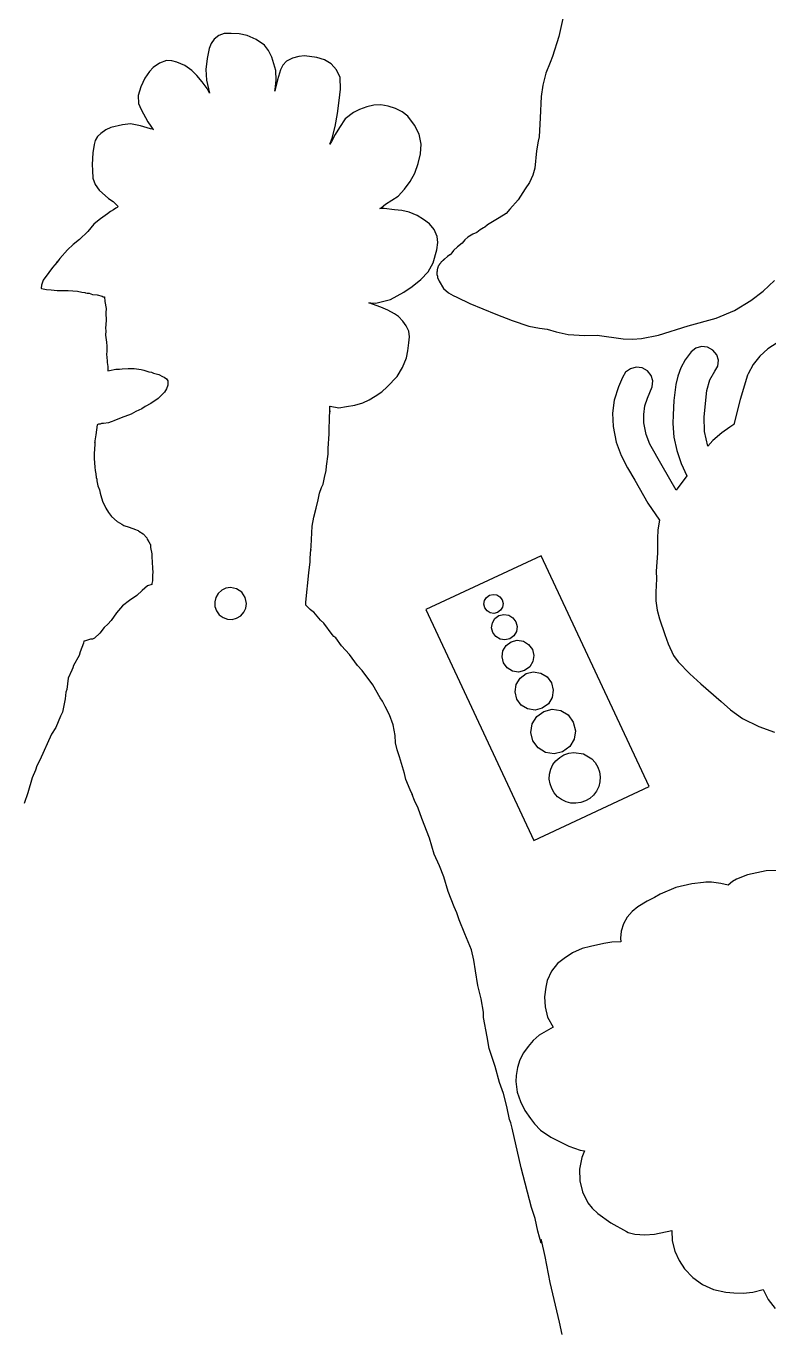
# Model space of a CAD drawing. Extents: x -104 to 747, y 152 to 800.
# Drawn here: x 368.5 to 485.2, y 459.8 to 664.1 of the extents above; entities that cross this region are included whole.
import ezdxf

# ---------------------------------------------------------------- set-up
doc = ezdxf.new("R2010")
doc.units = 0

msp = doc.modelspace()

# ---------------------------------------------------------------- linework, layer by layer
for p, q in [((452.816, 665.317), (452.172, 662.506)), ((398.777, 662.661625), (398.045, 662.081)), ((399.659, 662.97), (398.777, 662.661625)), ((400.753, 662.97), (399.659, 662.97)), ((402.008, 662.905), (400.753, 662.97)), ((402.009, 662.906), (402.008, 662.905)), ((403.227, 662.65), (402.009, 662.906)), ((404.674375, 662.013875), (403.227, 662.65)), ((452.172, 662.506), (451.164, 659.367)), ((397.291, 660.642), (396.972, 659.035)), ((397.590188, 661.399469), (397.291, 660.642)), ((398.045, 662.081), (397.590188, 661.399469)), ((405.977, 661.143), (404.674375, 662.013875)), ((406.602937, 660.307578), (405.977, 661.143)), ((407.137, 659.260375), (406.602937, 660.307578)), ((389.467625, 658.324875), (388.476, 657.637)), ((390.607, 658.718), (389.467625, 658.324875)), ((391.41475, 658.68075), (390.607, 658.718)), ((392.191, 658.462), (391.41475, 658.68075)), ((393.454, 657.951625), (392.191, 658.462)), ((396.972, 659.035), (396.7845, 657.337375)), ((407.769, 657.14), (407.137, 659.260375)), ((409.419, 658.625), (408.853984, 658.019016)), ((410.374, 659.096), (409.419, 658.625)), ((411.347297, 659.382344), (410.374, 659.096)), ((412.269875, 659.48175), (411.347297, 659.382344)), ((414.201, 659.224), (412.269875, 659.48175)), ((415.36875, 658.844875), (414.201, 659.224)), ((416.433, 658.231), (415.36875, 658.844875)), ((417.29875, 657.264875), (416.433, 658.231)), ((450.82, 658.411), (450.163, 656.753)), ((451.164, 659.367), (450.82, 658.411)), ((387.919, 656.997), (387.201391, 655.940062)), ((388.476, 657.637), (387.919, 656.997)), ((394.576, 657.187), (393.454, 657.951625)), ((395.354, 656.358), (394.576, 657.187)), ((396.206, 655.40225), (395.354, 656.358)), ((396.7845, 657.337375), (396.84, 655.633)), ((407.823, 655.6525), (407.769, 657.14)), ((408.470375, 657.278125), (407.989, 655.68)), ((408.853984, 658.019016), (408.470375, 657.278125)), ((417.851, 656.076), (417.29875, 657.264875)), ((450.163, 656.753), (449.693, 654.859375)), ((386.549125, 654.612), (386.149797, 653.218687)), ((387.201391, 655.940062), (386.549125, 654.612)), ((396.971, 654.328), (396.206, 655.40225)), ((396.84, 655.633), (397.35, 653.595)), ((397.35, 653.595), (396.971, 654.328)), ((407.671, 654.203), (407.612, 653.903)), ((407.612, 653.903), (407.661, 654.195)), ((407.661, 654.195), (407.823, 655.6525)), ((407.989, 655.68), (407.671, 654.203)), ((417.684, 652.447), (417.89725, 654.242375)), ((417.89725, 654.242375), (417.851, 656.076)), ((449.693, 654.859375), (449.43, 653.073)), ((386.149797, 653.218687), (386.191, 651.966)), ((417.4555, 650.408125), (417.684, 652.447)), ((449.43, 653.073), (449.24275, 649.753625)), ((386.191, 651.966), (386.587, 651.043)), ((386.587, 651.043), (387.645, 649.079)), ((417.053, 648.352), (417.4555, 650.408125)), ((419.939, 650.55), (418.6485, 649.56675)), ((420.910391, 651.060766), (419.939, 650.55)), ((422.015375, 651.468125), (420.910391, 651.060766)), ((423.161422, 651.718172), (422.015375, 651.468125)), ((424.256, 651.757), (423.161422, 651.718172)), ((425.392016, 651.578578), (424.256, 651.757)), ((426.532625, 651.222125), (425.392016, 651.578578)), ((427.595422, 650.685859), (426.532625, 651.222125)), ((428.498, 649.968), (427.595422, 650.685859)), ((381.854375, 648.21875), (381.041672, 647.843844)), ((383.658, 648.635), (381.854375, 648.21875)), ((384.935, 648.779), (383.658, 648.635)), ((386.5155, 648.497375), (384.935, 648.779)), ((388.087, 648.029), (386.5155, 648.497375)), ((387.645, 649.079), (388.136, 648.444)), ((388.462, 647.936), (388.087, 648.029)), ((388.136, 648.444), (388.447, 647.97)), ((388.447, 647.97), (388.523, 647.882)), ((388.523, 647.882), (388.462, 647.936)), ((416.573, 646.542), (417.053, 648.352)), ((417.736, 648.228), (417.045, 647.139)), ((418.6485, 649.56675), (417.736, 648.228)), ((429.537, 648.604), (428.498, 649.968)), ((430.251, 647.162125), (429.537, 648.604)), ((449.24275, 649.753625), (449.102, 646.762)), ((379.4035, 646.19425), (379.206, 645.5535)), ((379.739, 646.784), (379.4035, 646.19425)), ((380.269, 647.294), (379.739, 646.784)), ((381.041672, 647.843844), (380.269, 647.294)), ((416.213, 645.617), (416.573, 646.542)), ((416.48, 646.024), (416.213, 645.617)), ((417.045, 647.139), (416.48, 646.024)), ((430.563, 645.592), (430.251, 647.162125)), ((448.914125, 646.0625), (448.679, 644.565)), ((449.102, 646.762), (448.914125, 646.0625)), ((379.03, 644.212), (378.914, 642.408)), ((379.206, 645.5535), (379.03, 644.212)), ((430.122875, 642.542875), (430.480328, 644.074797)), ((430.480328, 644.074797), (430.563, 645.592)), ((448.679, 644.565), (448.412625, 641.851875)), ((378.914, 642.408), (378.945, 641.479)), ((429.553734, 641.070766), (430.122875, 642.542875)), ((448.412625, 641.851875), (448.115234, 640.749141)), ((378.945, 641.479), (379.028, 640.259)), ((379.028, 640.259), (379.4055, 639.259)), ((428.836, 639.733), (429.553734, 641.070766)), ((448.115234, 640.749141), (447.592, 639.585)), ((379.4055, 639.259), (380.011, 638.382)), ((380.011, 638.382), (381.498, 637.051)), ((426.945, 637.437), (427.957, 638.551)), ((427.957, 638.551), (428.836, 639.733)), ((446.919, 638.561), (445.81, 636.883125)), ((447.592, 639.585), (446.919, 638.561)), ((381.498, 637.051), (382.192, 636.581)), ((382.192, 636.581), (382.669, 636.136)), ((382.669, 636.136), (383.002, 635.816)), ((383.002, 635.816), (382.853125, 635.639125)), ((424.268, 635.609), (424.991, 636.154)), ((424.991, 636.154), (426.945, 637.437)), ((445.81, 636.883125), (444.512, 635.392)), ((380.199, 633.891), (379.76, 633.505)), ((381.333, 634.684), (380.199, 633.891)), ((381.785, 635.012), (381.333, 634.684)), ((382.242, 635.273), (381.785, 635.012)), ((382.645, 635.547), (382.242, 635.273)), ((382.853125, 635.639125), (382.645, 635.547)), ((424.089, 635.517), (424.268, 635.609)), ((424.205, 635.491), (424.089, 635.517)), ((424.449375, 635.510125), (424.205, 635.491)), ((424.771, 635.497), (424.449375, 635.510125)), ((426.367, 635.273), (424.771, 635.497)), ((427.524875, 635.162125), (426.367, 635.273)), ((428.667, 634.947), (427.524875, 635.162125)), ((429.928, 634.387), (428.667, 634.947)), ((430.926844, 633.797484), (429.928, 634.387)), ((431.86775, 633.072875), (430.926844, 633.797484)), ((442.802, 634.050125), (441.003, 632.949)), ((443.935, 634.732), (442.802, 634.050125)), ((444.512, 635.392), (443.935, 634.732)), ((378.228, 631.888), (376.925, 630.647)), ((379.198, 633.046), (378.228, 631.888)), ((379.76, 633.505), (379.198, 633.046)), ((432.630531, 632.188328), (431.86775, 633.072875)), ((433.095, 631.119), (432.630531, 632.188328)), ((439.302, 631.714), (438.688, 631.489)), ((439.814, 632.142), (439.302, 631.714)), ((440.342, 632.48), (439.814, 632.142)), ((440.546, 632.592), (440.342, 632.48)), ((440.914, 632.884), (440.546, 632.592)), ((441.003, 632.949), (440.914, 632.884)), ((375.918, 629.844), (375.063, 628.996)), ((376.925, 630.647), (375.918, 629.844)), ((433.036, 629.00125), (433.166938, 630.138219)), ((433.166938, 630.138219), (433.095, 631.119)), ((437.019, 630.073), (436.249, 629.47)), ((437.411, 630.58), (437.019, 630.073)), ((437.912812, 631.0135), (437.411, 630.58)), ((438.688, 631.489), (437.912812, 631.0135)), ((373.861, 627.658), (373.345406, 627.034141)), ((375.063, 628.996), (373.861, 627.658)), ((432.47, 626.966), (433.036, 629.00125)), ((434.156, 627.485), (434.143, 627.468)), ((434.159, 627.493), (434.156, 627.485)), ((434.169, 627.499), (434.159, 627.493)), ((434.191, 627.526), (434.169, 627.499)), ((434.197, 627.526), (434.191, 627.526)), ((434.201, 627.526), (434.197, 627.526)), ((434.215, 627.53), (434.201, 627.526)), ((434.685, 627.963), (434.215, 627.53)), ((435.075, 628.213), (434.685, 627.963)), ((435.106, 628.225), (435.075, 628.213)), ((435.207, 628.312), (435.106, 628.225)), ((435.657, 628.885), (435.207, 628.312)), ((436.249, 629.47), (435.657, 628.885)), ((372.112, 625.442), (371.224, 624.269)), ((372.672, 626.237), (372.112, 625.442)), ((373.029, 626.629), (372.672, 626.237)), ((373.646969, 627.347922), (373.029, 626.629)), ((373.345406, 627.034141), (373.51325, 627.206875)), ((373.51325, 627.206875), (373.646969, 627.347922)), ((430.498, 624.346125), (431.65275, 625.578766)), ((431.65275, 625.578766), (432.47, 626.966)), ((433.018, 625.45), (433.01, 625.427)), ((433.034, 625.531), (433.018, 625.45)), ((433.042, 625.553), (433.034, 625.531)), ((433.049, 625.589), (433.042, 625.553)), ((433.052, 625.601), (433.049, 625.589)), ((433.058, 625.608), (433.052, 625.601)), ((433.069, 625.631), (433.058, 625.608)), ((433.078, 625.646), (433.069, 625.631)), ((433.082, 625.672), (433.078, 625.646)), ((433.082, 625.685), (433.079, 625.681)), ((433.079, 625.681), (433.082, 625.672)), ((433.086, 625.712), (433.082, 625.685)), ((433.096, 625.799), (433.086, 625.712)), ((433.104, 625.905), (433.096, 625.799)), ((433.129, 626.011), (433.104, 625.905)), ((433.134, 626.079), (433.126, 626.056)), ((433.126, 626.056), (433.129, 626.011)), ((433.138, 626.105), (433.134, 626.079)), ((433.161, 626.204), (433.138, 626.105)), ((433.175, 626.254), (433.161, 626.204)), ((433.187, 626.295), (433.175, 626.254)), ((433.22, 626.383), (433.187, 626.295)), ((433.245, 626.434), (433.22, 626.383)), ((433.297, 626.522), (433.245, 626.434)), ((433.324, 626.554), (433.297, 626.522)), ((433.347, 626.589), (433.324, 626.554)), ((433.377, 626.63), (433.347, 626.589)), ((433.434, 626.718), (433.377, 626.63)), ((433.466, 626.753), (433.434, 626.718)), ((433.518, 626.814), (433.466, 626.753)), ((433.558, 626.859), (433.518, 626.814)), ((433.65, 626.991), (433.558, 626.859)), ((433.701, 627.116), (433.65, 626.991)), ((433.737, 627.14), (433.701, 627.116)), ((433.795, 627.178), (433.737, 627.14)), ((433.843, 627.217), (433.795, 627.178)), ((433.897, 627.259), (433.843, 627.217)), ((433.934, 627.29), (433.897, 627.259)), ((433.952, 627.301), (433.934, 627.29)), ((433.965, 627.311), (433.952, 627.301)), ((434.009, 627.345), (433.965, 627.311)), ((434.024, 627.358), (434.009, 627.345)), ((434.037, 627.368), (434.024, 627.358)), ((434.067, 627.389), (434.037, 627.368)), ((434.083, 627.4), (434.067, 627.389)), ((434.095, 627.417), (434.083, 627.4)), ((434.108, 627.43), (434.095, 627.417)), ((434.127, 627.449), (434.108, 627.43)), ((434.143, 627.468), (434.127, 627.449)), ((370.937, 623.462), (370.885, 622.998)), ((371.224, 624.269), (370.937, 623.462)), ((429.17375, 623.276422), (430.498, 624.346125)), ((433.003, 625.303), (433, 625.29)), ((433, 625.29), (433.004, 625.277)), ((433.007, 625.344), (433.003, 625.303)), ((433.004, 625.277), (433.006, 625.238)), ((433.006, 625.238), (433.01, 625.226)), ((433.011, 625.371), (433.007, 625.344)), ((433.01, 625.226), (433.007, 625.219)), ((433.007, 625.219), (433.02, 625.175)), ((433.01, 625.427), (433.01, 625.408)), ((433.01, 625.408), (433.011, 625.371)), ((433.02, 625.175), (433.048, 625.085)), ((433.048, 625.085), (433.064, 625.032)), ((433.064, 625.032), (433.071, 625.009)), ((433.071, 625.009), (433.075, 624.997)), ((433.075, 624.997), (433.085, 624.986)), ((433.085, 624.986), (433.103, 624.964)), ((433.103, 624.964), (433.114, 624.949)), ((433.114, 624.949), (433.119, 624.945)), ((433.119, 624.945), (433.132, 624.882)), ((433.132, 624.882), (433.152, 624.68025)), ((433.152, 624.68025), (433.397, 624.078)), ((433.397, 624.078), (434.05, 622.951)), ((484.244625, 622.535), (486.03, 624.216)), ((370.885, 622.998), (370.983, 622.958)), ((370.983, 622.958), (371.7275, 622.763)), ((371.7275, 622.763), (372.505, 622.715)), ((372.505, 622.715), (373.409, 622.631)), ((373.409, 622.631), (375.132, 622.627)), ((375.132, 622.627), (376.635, 622.499)), ((376.635, 622.499), (377.272, 622.361)), ((377.272, 622.361), (377.751, 622.309)), ((377.751, 622.309), (377.88025, 622.254375)), ((377.88025, 622.254375), (378.116, 622.208)), ((378.116, 622.208), (378.47, 622.182)), ((378.47, 622.182), (378.977, 622.013)), ((378.977, 622.013), (379.69, 621.92)), ((379.69, 621.92), (380.495, 621.713)), ((380.495, 621.713), (380.626, 621.637)), ((380.626, 621.637), (380.843, 621.613)), ((380.843, 621.613), (380.9, 620.903)), ((425.766, 621.203), (427.848, 622.378)), ((427.848, 622.378), (429.17375, 623.276422)), ((434.05, 622.951), (434.856, 622.261)), ((434.856, 622.261), (435.57625, 621.8315)), ((435.57625, 621.8315), (436.142, 621.597)), ((436.142, 621.597), (438.23, 620.599)), ((482.343, 621.076), (484.244625, 622.535)), ((380.9, 620.903), (381.092, 619.806)), ((381.092, 619.806), (381.057, 619.104)), ((422.347, 620.684), (422.4335, 620.69975)), ((424.238, 620.004), (422.347, 620.684)), ((422.4335, 620.69975), (422.685, 620.693)), ((422.685, 620.693), (423.457, 620.66)), ((423.457, 620.66), (425.766, 621.203)), ((425.3365, 619.542375), (424.238, 620.004)), ((426.375, 618.96), (425.3365, 619.542375)), ((438.23, 620.599), (442.311, 618.884)), ((476.876, 618.278), (479.73475, 619.474875)), ((479.73475, 619.474875), (482.343, 621.076)), ((381.116, 617.919), (381.016, 616.688)), ((381.057, 619.104), (381.116, 617.919)), ((426.999, 618.52), (426.375, 618.96)), ((427.684, 617.797), (426.999, 618.52)), ((428.226, 617.068375), (427.684, 617.797)), ((442.311, 618.884), (444.828875, 617.90675)), ((444.828875, 617.90675), (447.49, 617.051)), ((472.51, 617.094), (476.876, 618.278)), ((381.016, 616.688), (381.04, 616.268)), ((381.04, 616.268), (381.016, 615.589)), ((381.016, 615.589), (381.183, 614.527)), ((428.618, 616.252), (428.226, 617.068375)), ((428.75875, 615.330375), (428.618, 616.252)), ((428.637, 614.414), (428.75875, 615.330375)), ((447.49, 617.051), (449.126, 616.716875)), ((449.126, 616.716875), (450.339, 616.532)), ((450.339, 616.532), (451.7765, 616.14325)), ((451.7765, 616.14325), (453.667, 615.723)), ((453.667, 615.723), (456.23975, 615.580125)), ((456.23975, 615.580125), (458.187, 615.591)), ((458.187, 615.591), (462.292, 615.055)), ((465.181609, 615.09825), (467.816875, 615.60125)), ((467.816875, 615.60125), (472.51, 617.094)), ((381.183, 614.527), (381.218, 613.876)), ((381.218, 613.876), (381.195, 613.681)), ((381.195, 613.681), (381.195, 613.05)), ((428.454, 613.173), (428.637, 614.414)), ((462.292, 615.055), (463.771498, 615.005211)), ((463.771498, 615.005211), (465.181609, 615.09825)), ((473.698641, 613.561141), (472.936, 612.979)), ((474.601625, 613.808875), (473.698641, 613.561141)), ((475.534047, 613.712922), (474.601625, 613.808875)), ((476.385, 613.264), (475.534047, 613.712922)), ((476.987234, 612.532391), (476.385, 613.264)), ((484.985859, 613.477484), (483.731875, 612.320125)), ((486.467, 614.421), (484.985859, 613.477484)), ((381.195, 613.05), (381.157, 612.651)), ((381.157, 612.651), (381.278, 611.568)), ((381.278, 611.568), (381.278, 611.33)), ((381.278, 611.33), (381.356, 610.668)), ((427.65075, 610.528), (428.272, 612.055)), ((428.272, 612.055), (428.454, 613.173)), ((472.020014, 611.752854), (471.343547, 610.479516)), ((472.936, 612.979), (472.020014, 611.752854)), ((477.241375, 611.664375), (476.987234, 612.532391)), ((477.138328, 610.766922), (477.241375, 611.664375)), ((483.731875, 612.320125), (482.707953, 610.997203)), ((381.356, 610.668), (381.373, 610.027)), ((381.373, 610.027), (381.612, 610.058)), ((381.612, 610.058), (382.631, 610.279)), ((382.631, 610.279), (383.214, 610.276)), ((383.214, 610.276), (383.635, 610.302)), ((383.635, 610.302), (384.571, 610.388125)), ((384.571, 610.388125), (385.51, 610.394)), ((385.51, 610.394), (386.625, 610.197)), ((386.625, 610.197), (387.04, 610.141)), ((387.04, 610.141), (387.804, 609.88)), ((387.804, 609.88), (388.236, 609.799)), ((388.236, 609.799), (388.536, 609.662)), ((388.536, 609.662), (389.368, 609.461)), ((389.368, 609.461), (389.946, 609.14)), ((389.946, 609.14), (390.218, 608.996)), ((425.21, 607.491), (426.788, 609.121)), ((426.788, 609.121), (427.65075, 610.528)), ((462.662906, 609.798359), (462.177, 608.987)), ((463.40775, 610.349375), (462.662906, 609.798359)), ((464.311969, 610.591953), (463.40775, 610.349375)), ((465.276, 610.478), (464.311969, 610.591953)), ((466.1175, 610.012828), (465.276, 610.478)), ((466.6875, 609.297625), (466.1175, 610.012828)), ((466.9365, 608.428109), (466.6875, 609.297625)), ((470.867213, 609.181264), (470.551625, 607.880375)), ((471.343547, 610.479516), (470.867213, 609.181264)), ((475.876937, 608.616203), (476.669, 609.947)), ((476.669, 609.947), (477.138328, 610.766922)), ((481.823, 609.316), (480.647875, 605.51375)), ((481.917, 609.557), (481.823, 609.316)), ((482.707953, 610.997203), (481.917, 609.557)), ((390.218, 608.996), (390.56325, 608.757)), ((390.60975, 607.174125), (390.255, 606.657)), ((390.56325, 608.757), (390.805, 608.428)), ((390.801, 607.764), (390.60975, 607.174125)), ((390.805, 608.428), (390.801, 607.764)), ((424.369, 606.709), (425.21, 607.491)), ((461.545625, 607.49075), (460.882, 605.408)), ((462.177, 608.987), (461.545625, 607.49075)), ((466.11975, 605.73825), (466.815, 607.5)), ((466.815, 607.5), (466.9365, 608.428109)), ((470.551625, 607.880375), (470.245141, 605.359797)), ((475.416, 606.940125), (475.876937, 608.616203)), ((389.28825, 605.68225), (388.149, 604.91)), ((390.255, 606.657), (389.28825, 605.68225)), ((421.406, 604.967), (422.421375, 605.46075)), ((422.421375, 605.46075), (423.364, 606.061)), ((423.364, 606.061), (424.369, 606.709)), ((460.882, 605.408), (460.61675, 603.37425)), ((465.681, 604.506), (466.11975, 605.73825)), ((470.245141, 605.359797), (470.109, 603.096)), ((474.991, 602.788), (475.416, 606.940125)), ((480.647875, 605.51375), (479.634, 601.608)), ((385.046, 603.236), (383.489, 602.637)), ((385.785, 603.624), (385.046, 603.236)), ((386.709, 604.048), (385.785, 603.624)), ((387.254, 604.393), (386.709, 604.048)), ((388.149, 604.91), (387.254, 604.393)), ((416.172, 602.761), (416.246, 603.65)), ((416.2185, 603.562375), (416.251, 604.461)), ((416.224562, 603.720891), (416.2185, 603.562375)), ((416.246, 603.65), (416.224562, 603.720891)), ((416.251, 604.461), (416.257, 604.461)), ((416.257, 604.461), (417.65, 604.194)), ((417.65, 604.194), (418.842, 604.418)), ((418.842, 604.418), (420.12925, 604.608125)), ((420.12925, 604.608125), (421.406, 604.967)), ((460.61675, 603.37425), (460.689, 601.273)), ((465.50475, 603.153875), (465.681, 604.506)), ((465.546, 601.852), (465.50475, 603.153875)), ((470.109, 603.081), (470.076, 601.752)), ((470.109, 603.096), (470.109, 603.081)), ((379.717, 601.537), (379.5, 599.954)), ((379.917, 601.632125), (379.717, 601.537)), ((380.162, 601.644), (379.917, 601.632125)), ((380.368, 601.719), (380.162, 601.644)), ((380.487, 601.719), (380.368, 601.719)), ((380.718, 601.767), (380.487, 601.719)), ((381.463, 601.86), (380.718, 601.767)), ((381.90275, 601.981625), (381.463, 601.86)), ((382.071, 602.077), (381.873625, 601.993734)), ((381.873625, 601.993734), (381.90275, 601.981625)), ((382.313, 602.142), (382.071, 602.077)), ((383.489, 602.637), (382.313, 602.142)), ((416.135, 600.533), (416.172, 602.761)), ((460.689, 601.273), (461.199328, 598.799813)), ((465.908891, 600.03575), (465.546, 601.852)), ((470.076, 601.752), (470.257375, 599.585312)), ((474.991, 602.786), (474.991, 602.788)), ((475.071625, 600.490625), (474.991, 602.786)), ((479.052, 601.193), (477.75375, 600.300125)), ((479.634, 601.608), (479.052, 601.193)), ((379.351, 599.038), (379.321375, 598.707125)), ((379.5, 599.954), (379.351, 599.038)), ((415.967, 597.798), (416.129, 600.107)), ((416.129, 600.107), (416.135, 600.533)), ((466.491625, 598.5135), (465.908891, 600.03575)), ((470.257375, 599.585312), (470.705, 597.4835)), ((475.585, 598.199), (475.071625, 600.490625)), ((476.355, 599.081), (475.585, 598.199)), ((477.75375, 600.300125), (476.355, 599.081)), ((379.243, 596.963), (379.226, 596.242)), ((379.321, 598.524), (379.243, 596.963)), ((379.338203, 598.756328), (379.321, 598.524)), ((379.321375, 598.707125), (379.338203, 598.756328)), ((415.71, 595.054), (415.957, 596.922)), ((415.957, 596.922), (415.967, 597.798)), ((461.199328, 598.799813), (461.992125, 596.699)), ((468.395, 595.097), (466.491625, 598.5135)), ((470.705, 597.4835), (471.382125, 595.460437)), ((379.226, 596.242), (379.328, 594.915)), ((379.328, 594.915), (379.387, 594.361)), ((415.633, 594.362), (415.71, 595.054)), ((461.992125, 596.699), (462.986109, 594.774437)), ((470.604, 591.261), (468.395, 595.097)), ((471.382125, 595.460437), (472.252, 593.53)), ((379.387, 594.361), (379.477, 593.838)), ((379.477, 593.838), (379.527, 593.292)), ((379.527, 593.292), (379.651, 592.989)), ((379.669375, 592.864125), (379.648, 592.743)), ((379.648, 592.743), (379.811, 591.985)), ((379.651, 592.989), (379.669375, 592.864125)), ((415.157, 592.232), (415.387, 593.248)), ((415.387, 593.248), (415.633, 594.362)), ((462.986109, 594.774437), (464.1, 592.83)), ((464.1, 592.83), (466.1575, 589.25775)), ((472.252, 593.53), (470.604, 591.261)), ((379.811, 591.985), (380.071, 591.309)), ((380.071, 591.309), (380.152, 590.803)), ((380.152, 590.803), (380.3, 590.455)), ((414.401, 589.77), (414.616, 590.829)), ((414.616, 590.829), (414.909, 591.709)), ((414.909, 591.709), (415.157, 592.232)), ((380.3, 590.455), (380.553, 589.567)), ((380.553, 589.567), (381.082, 588.462)), ((414.104, 588.464), (414.401, 589.77)), ((466.1575, 589.25775), (467.99, 586.575)), ((381.082, 588.462), (381.45475, 587.75725)), ((381.45475, 587.75725), (381.931, 587.12)), ((381.931, 587.12), (382.85, 586.364)), ((413.447, 585.601), (413.71025, 587.044875)), ((413.71025, 587.044875), (414.104, 588.464)), ((382.85, 586.364), (383.593, 585.932)), ((383.593, 585.932), (383.87, 585.731)), ((383.87, 585.731), (384.744, 585.486)), ((384.744, 585.486), (385.711, 585.127)), ((385.711, 585.127), (385.984, 584.993)), ((385.984, 584.993), (386.126, 584.949)), ((386.126, 584.949), (386.22, 584.852)), ((386.22, 584.852), (386.907, 584.416)), ((413.283, 582.513), (413.447, 585.601)), ((467.738203, 585.056781), (467.675875, 583.66775)), ((467.99, 586.575), (467.738203, 585.056781)), ((386.907, 584.416), (387.48, 583.783)), ((387.48, 583.783), (387.558, 583.605)), ((387.558, 583.605), (387.818, 583.184)), ((387.818, 583.184), (388.01, 582.817)), ((388.01, 582.817), (388.06, 582.748)), ((388.06, 582.748), (388.096, 582.262)), ((467.675875, 583.66775), (467.697, 581.371)), ((388.096, 582.262), (388.308, 581.303)), ((388.308, 581.303), (388.275, 580.731)), ((388.275, 580.731), (388.343, 580.054)), ((413.117, 580.623), (413.191, 581.265)), ((413.136, 580.014), (413.117, 580.623)), ((413.191, 581.265), (413.221969, 581.973844)), ((413.221969, 581.973844), (413.2205, 581.92275)), ((413.2205, 581.92275), (413.227281, 581.854781)), ((413.227281, 581.854781), (413.283, 582.513)), ((449.428, 580.988), (431.308, 572.523)), ((466.358, 544.748), (449.428, 580.988)), ((449.428, 580.988), (449.428, 580.988)), ((467.697, 581.371), (467.479, 578.543)), ((388.343, 580.054), (388.395, 578.91)), ((388.395, 578.91), (388.462, 578.454)), ((388.462, 578.454), (388.41, 577.867)), ((412.91, 578.301), (413.136, 580.014)), ((467.479, 578.543), (467.494, 577.353)), ((388.272, 576.49), (387.625, 576.234)), ((388.291, 576.622), (388.272, 576.49)), ((388.397, 577.065), (388.291, 576.622)), ((388.41, 577.867), (388.397, 577.065)), ((412.48, 573.716), (412.91, 578.301)), ((467.494, 577.353), (467.455, 576.323)), ((385.929, 574.735), (384.784625, 573.96825)), ((386.755625, 575.512625), (385.929, 574.735)), ((387.625, 576.234), (386.755625, 575.512625)), ((398.334, 574.445), (398.154875, 573.725891)), ((398.716031, 575.080281), (398.334, 574.445)), ((399.255, 575.56725), (398.716031, 575.080281)), ((399.910969, 575.879094), (399.255, 575.56725)), ((400.644, 575.989), (399.910969, 575.879094)), ((401.60075, 575.798375), (400.644, 575.989)), ((402.412, 575.256), (401.60075, 575.798375)), ((402.9535, 574.44525), (402.412, 575.256)), ((403.144, 573.489), (402.9535, 574.44525)), ((440.514125, 573.9375), (440.810109, 574.430406)), ((440.810109, 574.430406), (441.289, 574.784)), ((441.289, 574.784), (441.868031, 574.924562)), ((441.868031, 574.924562), (442.436, 574.83525)), ((442.436, 574.83525), (442.928969, 574.539313)), ((442.928969, 574.539313), (443.283, 574.06)), ((467.455, 576.323), (467.407, 575.288)), ((467.407, 575.288), (467.407, 573.898)), ((383.68, 573.146), (382.75275, 572.019125)), ((384.784625, 573.96825), (383.68, 573.146)), ((398.154875, 573.725891), (398.19175, 573.000875)), ((398.19175, 573.000875), (398.43525, 572.316922)), ((398.43525, 572.316922), (398.876, 571.721)), ((402.722625, 572.099625), (403.034234, 572.755547)), ((403.034234, 572.755547), (403.144, 573.489)), ((412.468, 573.218), (412.48, 573.716)), ((413.124, 572.55), (412.468, 573.218)), ((413.469, 572.279), (413.124, 572.55)), ((431.308, 572.523), (448.237, 536.283)), ((440.424578, 573.369594), (440.514125, 573.9375)), ((440.565, 572.791), (440.424578, 573.369594)), ((440.91125, 572.318625), (440.565, 572.791)), ((441.412, 572.015), (440.91125, 572.318625)), ((443.03775, 572.420172), (442.559, 572.066)), ((443.3335, 572.913375), (443.03775, 572.420172)), ((443.283, 574.06), (443.423, 573.481391)), ((443.423, 573.481391), (443.3335, 572.913375)), ((467.404, 573.898), (467.622078, 572.418828)), ((467.407, 573.898), (467.404, 573.898)), ((467.622078, 572.418828), (467.968875, 571.057875)), ((381.905, 570.833), (381.3575, 570.2375)), ((382.75275, 572.019125), (381.905, 570.833)), ((398.876, 571.721), (399.471922, 571.28025)), ((399.471922, 571.28025), (400.155875, 571.03675)), ((400.155875, 571.03675), (400.880891, 570.999875)), ((400.880891, 570.999875), (401.6, 571.179)), ((401.6, 571.179), (402.235703, 571.560891)), ((402.235703, 571.560891), (402.722625, 572.099625)), ((413.711, 572.113), (413.469, 572.279)), ((414.749, 570.856), (413.711, 572.113)), ((415.261, 570.392), (414.749, 570.856)), ((416.57, 568.622), (415.261, 570.392)), ((441.99075, 571.926875), (441.412, 572.015)), ((441.631125, 569.686125), (441.749, 570.457)), ((441.749, 570.457), (442.153875, 571.12475)), ((442.559, 572.066), (441.99075, 571.926875)), ((442.153875, 571.12475), (442.783, 571.587)), ((442.783, 571.587), (443.554953, 571.773844)), ((443.554953, 571.773844), (444.312375, 571.6545)), ((444.312375, 571.6545), (444.969859, 571.259906)), ((444.969859, 571.259906), (445.442, 570.621)), ((445.442, 570.621), (445.627875, 569.862875)), ((467.968875, 571.057875), (468.833, 568.637)), ((380.095125, 568.840625), (379.297, 568.019)), ((380.822, 569.732), (380.095125, 568.840625)), ((381.3575, 570.2375), (380.822, 569.732)), ((416.867, 568.322125), (416.57, 568.622)), ((417.149, 568.071), (416.867, 568.322125)), ((441.817, 568.928), (441.631125, 569.686125)), ((442.27925, 568.2985), (441.817, 568.928)), ((442.947, 567.894), (442.27925, 568.2985)), ((445.1055, 568.42425), (444.476, 567.962)), ((445.51, 569.092), (445.1055, 568.42425)), ((445.627875, 569.862875), (445.51, 569.092)), ((468.833, 568.637), (469.3435, 567.15875)), ((377.547, 567.279), (377.025, 565.874)), ((377.622, 567.552), (377.547, 567.279)), ((377.848, 567.65), (377.622, 567.552)), ((378.631, 567.887), (377.848, 567.65)), ((378.962875, 567.878375), (378.631, 567.887)), ((379.297, 568.019), (378.962875, 567.878375)), ((418.061, 566.839), (417.149, 568.071)), ((419.291, 565.485), (418.061, 566.839)), ((443.71825, 567.776125), (442.947, 567.894)), ((443.409, 566.071), (443.91425, 566.905125)), ((444.476, 567.962), (443.71825, 567.776125)), ((443.91425, 566.905125), (444.7, 567.482)), ((444.7, 567.482), (445.664859, 567.715703)), ((445.664859, 567.715703), (446.611625, 567.566625)), ((446.611625, 567.566625), (447.433328, 567.073484)), ((447.433328, 567.073484), (448.023, 566.275)), ((448.023, 566.275), (448.256719, 565.310297)), ((469.3435, 567.15875), (470.193, 565.313)), ((376.893, 565.326), (376.01, 563.735)), ((377.025, 565.874), (376.893, 565.326)), ((420.584, 563.75), (419.291, 565.485)), ((443.260875, 565.106375), (443.409, 566.071)), ((443.493, 564.159), (443.260875, 565.106375)), ((444.08325, 563.360531), (443.493, 564.159)), ((448.10775, 564.363875), (447.614906, 563.542516)), ((448.256719, 565.310297), (448.10775, 564.363875)), ((470.193, 565.313), (470.941, 564.331)), ((470.941, 564.331), (472.7245, 562.429875)), ((375.721, 563.034), (375.171, 561.746)), ((375.875, 563.384), (375.721, 563.034)), ((376.01, 563.735), (375.875, 563.384)), ((421.312, 562.991), (420.584, 563.75)), ((423.003, 560.717), (421.312, 562.991)), ((444.90525, 562.8675), (444.08325, 563.360531)), ((445.852125, 562.718719), (444.90525, 562.8675)), ((446.817, 562.953), (445.852125, 562.718719)), ((446.097125, 561.780125), (447.041, 562.473)), ((447.614906, 563.542516), (446.817, 562.953)), ((447.041, 562.473), (448.177875, 562.7515)), ((448.177875, 562.7515), (449.335, 562.574)), ((449.335, 562.574), (450.335625, 561.967375)), ((472.7245, 562.429875), (474.472, 560.861)), ((375.171, 561.746), (374.933, 560.009)), ((424.111, 558.683), (423.003, 560.717)), ((445.313, 559.621375), (445.49, 560.779)), ((445.49, 560.779), (446.097125, 561.780125)), ((450.335625, 561.967375), (451.028, 561.024)), ((451.028, 561.024), (451.308984, 559.866359)), ((474.472, 560.861), (477.663, 558.1)), ((374.677, 558.503), (374.512, 557.76)), ((374.79, 559.544), (374.677, 558.503)), ((374.933, 560.009), (374.79, 559.544)), ((424.508, 558.146), (424.111, 558.683)), ((424.901, 557.297), (424.508, 558.146)), ((445.592, 558.484), (445.313, 559.621375)), ((446.284875, 557.540625), (445.592, 558.484)), ((451.130125, 558.730375), (450.538203, 557.744203)), ((451.308984, 559.866359), (451.130125, 558.730375)), ((477.663, 558.1), (479.143125, 556.79525)), ((374.248, 556.402), (373.929, 555.786)), ((374.512, 557.76), (374.248, 556.402)), ((425.589, 556), (424.901, 557.297)), ((426.159625, 554.424875), (425.589, 556)), ((447.286, 556.934), (446.284875, 557.540625)), ((448.443125, 556.757), (447.286, 556.934)), ((449.58, 557.036), (448.443125, 556.757)), ((448.7035, 555.748375), (449.804, 556.556)), ((450.538203, 557.744203), (449.58, 557.036)), ((449.804, 556.556), (451.154969, 556.883406)), ((451.154969, 556.883406), (452.48025, 556.67475)), ((452.48025, 556.67475), (453.630406, 555.984219)), ((453.630406, 555.984219), (454.456, 554.866)), ((479.143125, 556.79525), (481.038, 555.429)), ((373.198, 554.019), (372.537, 552.969)), ((373.929, 555.786), (373.198, 554.019)), ((426.464, 552.786), (426.159625, 554.424875)), ((447.78925, 553.230375), (447.996, 554.58)), ((447.996, 554.58), (448.7035, 555.748375)), ((454.456, 554.866), (454.783422, 553.515594)), ((481.038, 555.429), (483.572125, 554.183)), ((483.572125, 554.183), (486.026, 553.261)), ((372.537, 552.969), (370.724, 548.904)), ((426.542, 551.615), (426.464, 552.786)), ((448.115, 551.904), (447.78925, 553.230375)), ((448.922625, 550.803125), (448.115, 551.904)), ((454.574875, 552.1905), (453.884641, 551.040156)), ((454.783422, 553.515594), (454.574875, 552.1905)), ((426.807375, 550.5105), (426.542, 551.615)), ((427.183, 549.436), (426.807375, 550.5105)), ((450.091, 550.096), (448.922625, 550.803125)), ((451.440625, 549.88875), (450.091, 550.096)), ((452.767, 550.214), (451.440625, 549.88875)), ((453.884641, 551.040156), (452.767, 550.214)), ((452.991, 549.734), (453.755908, 550.001588)), ((453.755908, 550.001588), (454.534891, 550.108266)), ((454.534891, 550.108266), (456.049625, 549.869875)), ((456.049625, 549.869875), (457.364297, 549.080797)), ((370.222, 548.022), (370.006, 547.316)), ((370.724, 548.904), (370.222, 548.022)), ((427.936, 546.806), (427.183, 549.436)), ((450.924, 547.476), (451.264969, 548.186281)), ((451.264969, 548.186281), (451.73325, 548.8105)), ((451.73325, 548.8105), (452.313656, 549.331969)), ((452.313656, 549.331969), (452.991, 549.734)), ((457.364297, 549.080797), (457.893201, 548.499115)), ((457.893201, 548.499115), (458.308, 547.803)), ((458.308, 547.803), (458.569578, 547.059969)), ((369.482, 546.141), (368.814, 543.763)), ((370.006, 547.316), (369.482, 546.141)), ((428.141, 545.872), (427.936, 546.806)), ((428.859, 544.244), (428.141, 545.872)), ((450.687875, 545.933375), (450.729391, 546.712703)), ((450.798422, 545.160609), (450.687875, 545.933375)), ((450.729391, 546.712703), (450.924, 547.476)), ((458.569578, 547.059969), (458.680125, 546.2875)), ((458.680125, 546.2875), (458.638609, 545.508281)), ((368.814, 543.763), (368.254, 542.098)), ((429.215953, 543.444594), (428.859, 544.244)), ((448.237, 536.283), (466.358, 544.748)), ((451.06, 544.417), (450.798422, 545.160609)), ((451.462031, 543.739656), (451.06, 544.417)), ((451.9835, 543.15925), (451.462031, 543.739656)), ((458.103453, 544.034562), (457.635125, 543.41)), ((458.444, 544.745), (458.103453, 544.034562)), ((458.638609, 545.508281), (458.444, 544.745)), ((429.132234, 543.487156), (429.126393, 543.545738)), ((429.126393, 543.545738), (429.172125, 543.485)), ((429.501, 542.573), (429.132234, 543.487156)), ((429.172125, 543.485), (429.215953, 543.444594)), ((430.085, 541.349), (429.501, 542.573)), ((452.607719, 542.690969), (451.9835, 543.15925)), ((453.318, 542.35), (452.607719, 542.690969)), ((454.081859, 542.155391), (453.318, 542.35)), ((454.861375, 542.113875), (454.081859, 542.155391)), ((455.633953, 542.224422), (454.861375, 542.113875)), ((456.377, 542.486), (455.633953, 542.224422)), ((457.054484, 542.888187), (456.377, 542.486)), ((457.635125, 543.41), (457.054484, 542.888187)), ((430.677, 539.731), (430.085, 541.349)), ((431.852, 536.643), (430.677, 539.731)), ((432.633, 534.141), (431.852, 536.643)), ((433.445, 532.294), (432.633, 534.141)), ((434.118, 530.554), (433.445, 532.294)), ((484.752, 531.525), (481.805, 530.869)), ((486.306, 531.591), (484.752, 531.525)), ((434.805, 528.257), (434.118, 530.554)), ((473.038, 529.497), (470.549625, 528.895875)), ((474.899, 529.664), (473.038, 529.497)), ((475.272625, 529.730625), (474.899, 529.664)), ((476.169, 529.753), (475.272625, 529.730625)), ((477.608125, 529.548125), (476.169, 529.753)), ((478.787, 529.257), (477.608125, 529.548125)), ((479.44025, 529.82425), (478.787, 529.257)), ((480.077, 530.183), (479.44025, 529.82425)), ((481.805, 530.869), (480.077, 530.183)), ((435.723, 525.876), (434.805, 528.257)), ((468.068, 527.871), (467.177, 527.328)), ((470.549625, 528.895875), (468.068, 527.871)), ((436.162, 524.909), (435.723, 525.876)), ((464.573, 525.858), (463.685047, 525.127109)), ((466.031, 526.738125), (464.573, 525.858)), ((467.177, 527.328), (466.031, 526.738125)), ((436.521, 523.849), (436.162, 524.909)), ((437.432, 521.617), (436.521, 523.849)), ((462.920375, 524.251375), (462.326516, 523.219453)), ((463.685047, 525.127109), (462.920375, 524.251375)), ((438.469, 519.129), (437.432, 521.617)), ((461.951, 522.02), (461.860875, 520.9215)), ((462.326516, 523.219453), (461.951, 522.02)), ((455.861, 519.324), (454.317875, 518.63125)), ((457.139, 519.634), (455.861, 519.324)), ((459.2335, 520.123625), (457.139, 519.634)), ((460.504156, 520.319547), (459.2335, 520.123625)), ((461.889, 520.377), (460.504156, 520.319547)), ((461.860875, 520.9215), (461.929, 520.372)), ((461.929, 520.372), (461.889, 520.377)), ((438.8225, 517.476625), (438.469, 519.129)), ((439.08, 515.804), (438.8225, 517.476625)), ((452.999, 517.766), (451.9945, 516.979875)), ((454.317875, 518.63125), (452.999, 517.766)), ((439.475, 513.495), (439.08, 515.804)), ((451.029, 515.746), (450.361375, 514.28225)), ((451.9945, 516.979875), (451.029, 515.746)), ((439.96225, 511.423875), (439.475, 513.495)), ((450.14, 513.237), (449.949703, 511.752828)), ((450.361375, 514.28225), (450.14, 513.237)), ((440.334, 509.331), (439.96225, 511.423875)), ((449.949703, 511.752828), (450.011125, 510.155125)), ((440.344, 508.477), (440.334, 509.331)), ((450.011125, 510.155125), (450.422234, 508.538859)), ((440.905, 505.467), (440.344, 508.477)), ((451.281, 506.999), (449.119953, 505.694656)), ((450.422234, 508.538859), (451.281, 506.999)), ((441.261, 503.62), (440.905, 505.467)), ((448.174857, 504.875176), (447.342625, 503.954)), ((449.119953, 505.694656), (448.174857, 504.875176)), ((442.2, 500.779), (441.261, 503.62)), ((446.640189, 502.938512), (446.084484, 501.836094)), ((447.342625, 503.954), (446.640189, 502.938512)), ((442.853, 498.271), (442.2, 500.779)), ((446.084484, 501.836094), (445.692443, 500.654129)), ((445.474, 499.403), (445.443, 498.418)), ((445.481, 499.4), (445.474, 499.403)), ((445.692443, 500.654129), (445.481, 499.4)), ((443.492, 496.551), (442.853, 498.271)), ((445.443, 498.418), (445.651234, 496.791484)), ((445.651234, 496.791484), (446.141375, 495.284125)), ((443.995375, 494.527), (443.492, 496.551)), ((446.141375, 495.284125), (446.853328, 493.891703)), ((444.45, 492.494), (443.995375, 494.527)), ((446.853328, 493.891703), (447.727, 492.61)), ((447.727, 492.61), (448.362, 491.774875)), ((444.642625, 491.95075), (444.45, 492.494)), ((444.857, 491.103), (444.642625, 491.95075)), ((446.293, 484.879), (444.857, 491.103)), ((448.362, 491.774875), (449.312, 490.798)), ((449.312, 490.798), (450.917375, 489.688)), ((450.917375, 489.688), (452.369, 488.95)), ((452.369, 488.95), (453.72925, 488.282625)), ((453.72925, 488.282625), (455.538, 487.652)), ((455.808, 486.525), (455.4405, 484.692891)), ((455.538, 487.652), (456.203, 487.537)), ((456.203, 487.537), (455.808, 486.525)), ((447.911, 478.642), (446.293, 484.879)), ((455.4405, 484.692891), (455.472, 482.873625)), ((455.472, 482.873625), (455.90475, 481.099547)), ((455.90475, 481.099547), (456.741, 479.403)), ((448.458, 476.912), (447.911, 478.642)), ((456.741, 479.403), (457.426684, 478.53693)), ((457.426684, 478.53693), (458.314844, 477.71075)), ((448.877, 474.946), (448.458, 476.912)), ((458.314844, 477.71075), (460.33625, 476.27125)), ((460.33625, 476.27125), (462.823, 474.896)), ((449.427344, 473.073875), (448.877, 474.946)), ((462.823, 474.896), (463.077125, 474.734875)), ((463.077125, 474.734875), (464.121, 474.468)), ((464.121, 474.468), (465.686719, 474.379891)), ((465.686719, 474.379891), (467.19525, 474.495875)), ((467.19525, 474.495875), (469.917, 475.075)), ((469.917, 475.075), (470.000266, 473.411797)), ((449.438656, 473.536375), (449.390535, 473.658031)), ((449.390535, 473.658031), (449.421, 473.418)), ((449.421, 473.418), (449.457465, 473.121531)), ((449.457465, 473.121531), (449.427344, 473.073875)), ((450.061, 470.987), (449.438656, 473.536375)), ((470.000266, 473.411797), (470.400875, 471.825375)), ((450.814, 466.864), (450.061, 470.987)), ((470.400875, 471.825375), (471.061547, 470.349016)), ((471.061547, 470.349016), (471.925, 469.016)), ((471.925, 469.016), (473.202391, 467.647875)), ((452.269, 460.639), (450.814, 466.864)), ((473.202391, 467.647875), (474.737875, 466.55875)), ((474.737875, 466.55875), (476.481672, 465.7805)), ((476.481672, 465.7805), (478.384, 465.345)), ((478.384, 465.345), (479.646, 465.267)), ((479.646, 465.267), (481.10725, 465.22325)), ((481.10725, 465.22325), (482.63, 465.376)), ((482.63, 465.376), (484.282, 465.801)), ((484.282, 465.801), (485.026125, 464.240625)), ((485.026125, 464.240625), (486.137, 462.783)), ((452.691, 458.706), (452.269, 460.639))]:
    msp.add_line(p, q)

doc.saveas('drawing.dxf')
